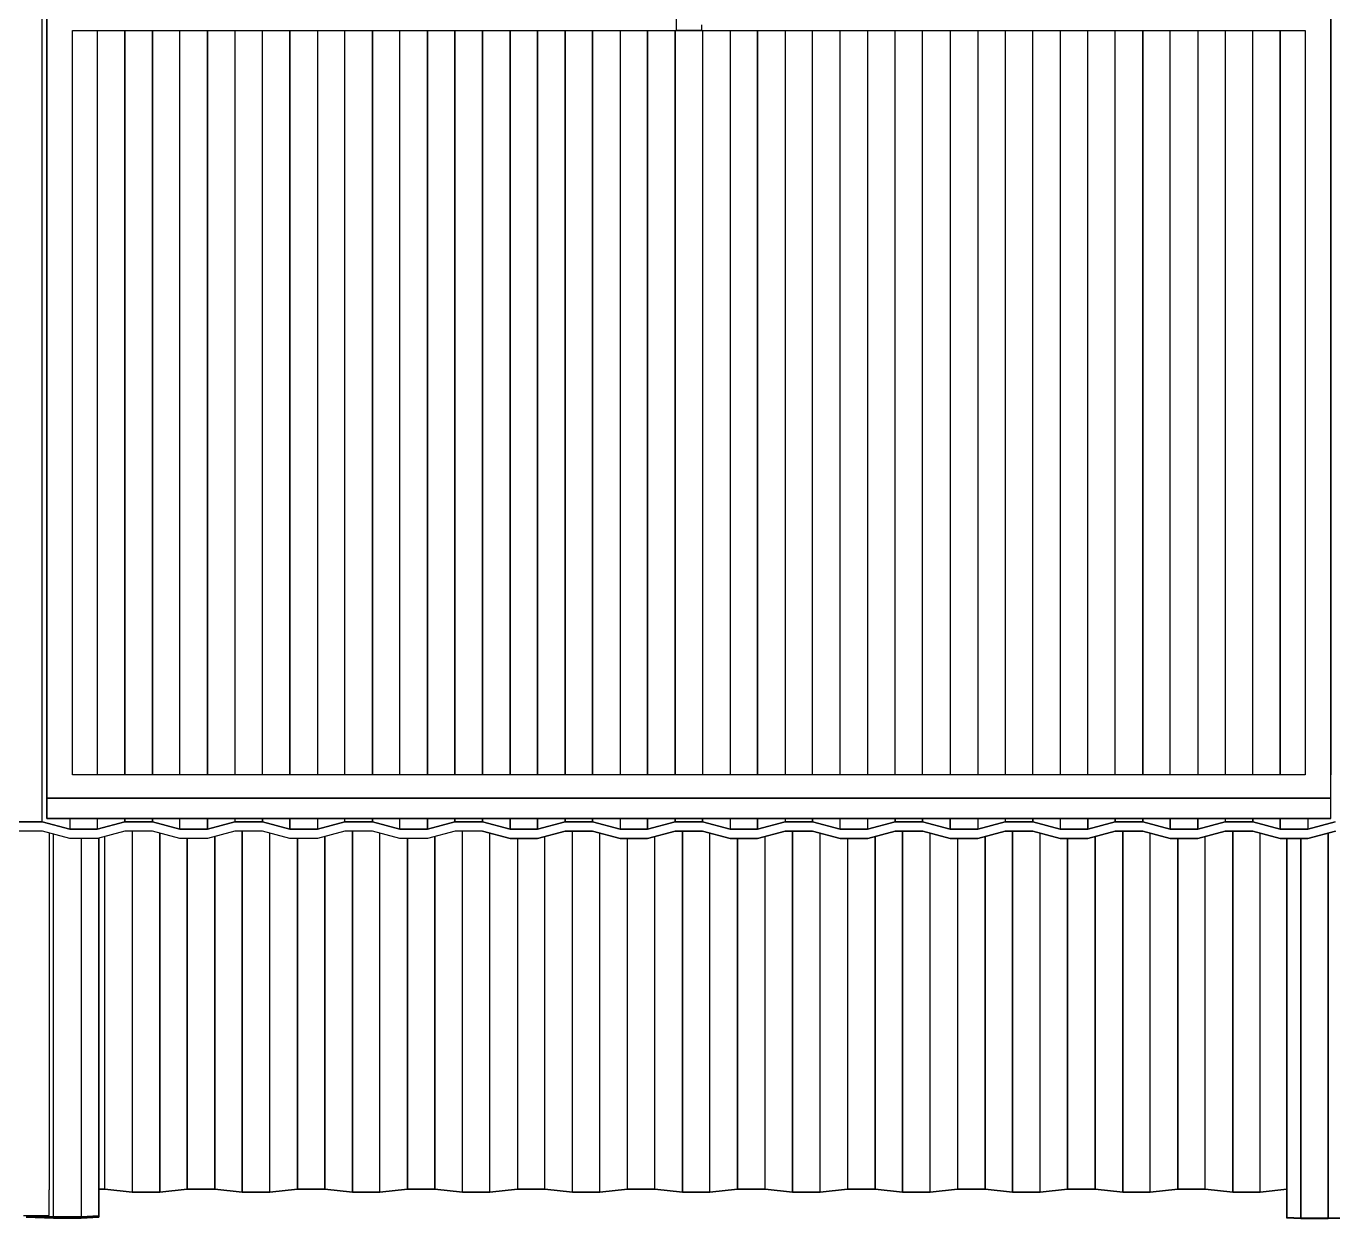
# Model space of a CAD drawing. Extents: x -32 to 51.8, y -51.6 to -5.5.
# Drawn here: x -22.799 to -18.727, y -51.577 to -47.86 of the extents above; entities that cross this region are included whole.
import ezdxf

# ---------------------------------------------------------------- set-up
doc = ezdxf.new("R2010")
doc.units = 0
doc.header["$MEASUREMENT"] = 0
doc.layers.get('0').update_dxf_attribs({"linetype": 'CONTINUOUS'})
doc.layers.add('hachures', color=5, linetype='CONTINUOUS')

msp = doc.modelspace()

# ---------------------------------------------------------------- linework, layer by layer
for p, q in [((-22.7338, -45.4728), (-22.7338, -47.8648)), ((-22.7338, -47.8648), (-22.7338, -45.4728)), ((-22.7338, -47.8739), (-22.7338, -47.8014)), ((-22.7338, -47.8014), (-22.7338, -47.8739)), ((-20.7738, -47.8014), (-20.7738, -47.8739)), ((-18.7338, -47.8014), (-18.7338, -47.8739)), ((-18.7338, -47.8739), (-18.7338, -47.8014)), ((-22.7338, -47.8648), (-22.7338, -47.9373)), ((-22.7338, -47.9373), (-22.7338, -47.8648)), ((-22.7338, -50.1933), (-22.7338, -47.8739)), ((-22.7338, -47.8739), (-22.7338, -50.1933)), ((-22.6538, -50.1933), (-22.6538, -47.8739)), ((-22.6538, -47.8739), (-18.8138, -47.8739)), ((-20.7738, -47.856), (-20.7738, -47.8739)), ((-20.6938, -47.8739), (-20.7738, -47.8739)), ((-20.7738, -47.8739), (-20.6938, -47.8739)), ((-20.6938, -47.8739), (-20.6938, -47.856)), ((-18.8138, -47.8739), (-18.8138, -50.1933)), ((-18.7338, -47.8739), (-18.7338, -50.1933)), ((-18.7338, -50.1933), (-18.7338, -47.8739)), ((-22.7338, -47.9373), (-22.7338, -50.2567)), ((-22.7338, -50.2567), (-22.7338, -47.9373)), ((-22.7338, -50.2658), (-22.7338, -50.1933)), ((-22.7338, -50.1933), (-22.7338, -50.2658)), ((-18.8138, -50.1933), (-22.6538, -50.1933)), ((-18.7338, -50.2658), (-18.7338, -50.1933)), ((-22.7338, -50.2567), (-22.7338, -50.3292)), ((-22.7338, -50.3292), (-22.7338, -50.2567)), ((-22.6538, -50.2658), (-22.7338, -50.2658)), ((-22.7338, -50.3292), (-22.7338, -50.2658)), ((-22.7338, -50.2658), (-22.6538, -50.2658)), ((-22.7338, -50.2658), (-22.7338, -50.3292)), ((-18.8138, -50.2658), (-22.6538, -50.2658)), ((-22.6538, -50.2658), (-18.8138, -50.2658)), ((-18.7338, -50.2658), (-18.8138, -50.2658)), ((-18.8138, -50.2658), (-18.7338, -50.2658)), ((-18.7338, -50.3292), (-18.7338, -50.2658)), ((-22.7482, -50.3398), (-22.8339, -50.3398)), ((-22.8339, -50.3398), (-22.7482, -50.3398)), ((-22.6625, -50.3629), (-22.7482, -50.3398)), ((-22.7482, -50.3398), (-22.6625, -50.3629)), ((-22.7481, -50.3398), (-22.7481, -50.3399)), ((-22.6538, -50.3292), (-22.7338, -50.3292)), ((-22.7338, -50.3292), (-22.6538, -50.3292)), ((-22.5768, -50.3629), (-22.6625, -50.3629)), ((-22.6625, -50.3629), (-22.5768, -50.3629)), ((-22.6623, -50.3629), (-22.6623, -50.3629)), ((-22.6623, -50.3629), (-22.6623, -50.3629)), ((-18.8138, -50.3292), (-22.6538, -50.3292)), ((-22.6538, -50.3292), (-18.8138, -50.3292)), ((-22.491, -50.3398), (-22.5768, -50.3629)), ((-22.5768, -50.3629), (-22.491, -50.3398)), ((-22.5766, -50.3629), (-22.5766, -50.3629)), ((-22.491, -50.3398), (-22.4053, -50.3398)), ((-22.4053, -50.3398), (-22.491, -50.3398)), ((-22.4909, -50.3398), (-22.4909, -50.3398)), ((-22.3196, -50.3629), (-22.4053, -50.3398)), ((-22.4053, -50.3398), (-22.3196, -50.3629)), ((-22.4052, -50.3398), (-22.4052, -50.3399)), ((-22.4052, -50.3399), (-22.4052, -50.3398)), ((-22.2339, -50.3629), (-22.3196, -50.3629)), ((-22.3196, -50.3629), (-22.2339, -50.3629)), ((-22.3195, -50.3629), (-22.3195, -50.3629)), ((-22.1482, -50.3398), (-22.2339, -50.3629)), ((-22.2339, -50.3629), (-22.1482, -50.3398)), ((-22.2338, -50.3629), (-22.2338, -50.3629)), ((-22.0625, -50.3398), (-22.1482, -50.3398)), ((-22.1482, -50.3398), (-22.0625, -50.3398)), ((-22.1481, -50.3398), (-22.1481, -50.3398)), ((-22.0625, -50.3398), (-21.9767, -50.3629)), ((-21.9767, -50.3629), (-22.0625, -50.3398)), ((-22.0623, -50.3399), (-22.0623, -50.3398)), ((-22.0623, -50.3398), (-22.0623, -50.3399)), ((-21.891, -50.3629), (-21.9767, -50.3629)), ((-21.9767, -50.3629), (-21.891, -50.3629)), ((-21.9766, -50.3629), (-21.9766, -50.3629)), ((-21.8053, -50.3398), (-21.891, -50.3629)), ((-21.891, -50.3629), (-21.8053, -50.3398)), ((-21.8909, -50.3629), (-21.8909, -50.3629)), ((-21.8909, -50.3629), (-21.8909, -50.3629)), ((-21.7196, -50.3398), (-21.8053, -50.3398)), ((-21.8053, -50.3398), (-21.7196, -50.3398)), ((-21.8052, -50.3398), (-21.8052, -50.3398)), ((-21.8052, -50.3398), (-21.8052, -50.3398)), ((-21.6339, -50.3629), (-21.7196, -50.3398)), ((-21.7196, -50.3398), (-21.6339, -50.3629)), ((-21.7195, -50.3398), (-21.7195, -50.3399)), ((-21.7195, -50.3399), (-21.7195, -50.3398)), ((-21.5482, -50.3629), (-21.6339, -50.3629)), ((-21.6339, -50.3629), (-21.5482, -50.3629)), ((-21.6338, -50.3629), (-21.6338, -50.3629)), ((-21.5482, -50.3629), (-21.4625, -50.3398)), ((-21.4625, -50.3398), (-21.5482, -50.3629)), ((-21.5481, -50.3629), (-21.5481, -50.3629)), ((-21.4625, -50.3398), (-21.3767, -50.3398)), ((-21.3767, -50.3398), (-21.4625, -50.3398)), ((-21.4623, -50.3398), (-21.4623, -50.3398)), ((-21.3767, -50.3398), (-21.291, -50.3629)), ((-21.291, -50.3629), (-21.3767, -50.3398)), ((-21.3766, -50.3399), (-21.3766, -50.3398)), ((-21.3766, -50.3398), (-21.3766, -50.3399)), ((-21.291, -50.3629), (-21.2053, -50.3629)), ((-21.2053, -50.3629), (-21.291, -50.3629)), ((-21.2909, -50.3629), (-21.2909, -50.3629)), ((-21.2053, -50.3629), (-21.1196, -50.3398)), ((-21.1196, -50.3398), (-21.2053, -50.3629)), ((-21.2052, -50.3629), (-21.2052, -50.3629)), ((-21.2052, -50.3629), (-21.2052, -50.3629)), ((-21.1196, -50.3398), (-21.0339, -50.3398)), ((-21.0339, -50.3398), (-21.1196, -50.3398)), ((-21.1195, -50.3398), (-21.1195, -50.3398)), ((-20.9482, -50.3629), (-21.0339, -50.3398)), ((-21.0339, -50.3398), (-20.9482, -50.3629)), ((-21.0338, -50.3399), (-21.0338, -50.3398)), ((-21.0338, -50.3398), (-21.0338, -50.3399)), ((-20.8625, -50.3629), (-20.9482, -50.3629)), ((-20.9482, -50.3629), (-20.8625, -50.3629)), ((-20.9481, -50.3629), (-20.9481, -50.3629)), ((-20.8625, -50.3629), (-20.7767, -50.3398)), ((-20.7767, -50.3398), (-20.8625, -50.3629)), ((-20.8623, -50.3629), (-20.8623, -50.3629)), ((-20.8623, -50.3629), (-20.8623, -50.3629)), ((-20.7767, -50.3398), (-20.691, -50.3398)), ((-20.691, -50.3398), (-20.7767, -50.3398)), ((-20.7766, -50.3398), (-20.7766, -50.3398)), ((-20.7766, -50.3398), (-20.7766, -50.3398)), ((-20.6053, -50.3629), (-20.691, -50.3398)), ((-20.691, -50.3398), (-20.6053, -50.3629)), ((-20.6909, -50.3399), (-20.6909, -50.3398)), ((-20.6909, -50.3398), (-20.6909, -50.3399)), ((-20.5196, -50.3629), (-20.6053, -50.3629)), ((-20.6053, -50.3629), (-20.5196, -50.3629)), ((-20.6052, -50.3629), (-20.6052, -50.3629)), ((-20.6052, -50.3629), (-20.6052, -50.3629)), ((-20.4339, -50.3398), (-20.5196, -50.3629)), ((-20.5196, -50.3629), (-20.4339, -50.3398)), ((-20.5195, -50.3629), (-20.5195, -50.3629)), ((-20.3482, -50.3398), (-20.4339, -50.3398)), ((-20.4339, -50.3398), (-20.3482, -50.3398)), ((-20.4338, -50.3398), (-20.4338, -50.3398)), ((-20.2625, -50.3629), (-20.3482, -50.3398)), ((-20.3482, -50.3398), (-20.2625, -50.3629)), ((-20.3481, -50.3399), (-20.3481, -50.3398)), ((-20.3481, -50.3398), (-20.3481, -50.3399)), ((-20.1767, -50.3629), (-20.2625, -50.3629)), ((-20.2625, -50.3629), (-20.1767, -50.3629)), ((-20.2623, -50.3629), (-20.2623, -50.3629)), ((-20.091, -50.3398), (-20.1767, -50.3629)), ((-20.1767, -50.3629), (-20.091, -50.3398)), ((-20.1766, -50.3629), (-20.1766, -50.3629)), ((-20.1766, -50.3629), (-20.1766, -50.3629)), ((-20.091, -50.3398), (-20.0053, -50.3398)), ((-20.0053, -50.3398), (-20.091, -50.3398)), ((-20.0909, -50.3398), (-20.0909, -50.3398)), ((-20.0909, -50.3398), (-20.0909, -50.3398)), ((-20.0053, -50.3398), (-19.9196, -50.3629)), ((-19.9196, -50.3629), (-20.0053, -50.3398)), ((-20.0052, -50.3399), (-20.0052, -50.3398)), ((-20.0052, -50.3398), (-20.0052, -50.3399)), ((-19.8339, -50.3629), (-19.9196, -50.3629)), ((-19.9196, -50.3629), (-19.8339, -50.3629)), ((-19.9195, -50.3629), (-19.9195, -50.3629)), ((-19.9195, -50.3629), (-19.9195, -50.3629)), ((-19.7482, -50.3398), (-19.8339, -50.3629)), ((-19.8339, -50.3629), (-19.7482, -50.3398)), ((-19.8338, -50.3629), (-19.8338, -50.3629)), ((-19.8338, -50.3629), (-19.8338, -50.3629)), ((-19.6625, -50.3398), (-19.7482, -50.3398)), ((-19.7482, -50.3398), (-19.6625, -50.3398)), ((-19.7481, -50.3398), (-19.7481, -50.3398)), ((-19.7481, -50.3398), (-19.7481, -50.3398)), ((-19.5767, -50.3629), (-19.6625, -50.3398)), ((-19.6625, -50.3398), (-19.5767, -50.3629)), ((-19.6623, -50.3398), (-19.6623, -50.3398)), ((-19.6623, -50.3398), (-19.6623, -50.3398)), ((-19.491, -50.3629), (-19.5767, -50.3629)), ((-19.5767, -50.3629), (-19.491, -50.3629)), ((-19.5766, -50.3629), (-19.5766, -50.3629)), ((-19.491, -50.3629), (-19.4053, -50.3398)), ((-19.4053, -50.3398), (-19.491, -50.3629)), ((-19.4909, -50.3629), (-19.4909, -50.3629)), ((-19.4909, -50.3629), (-19.4909, -50.3629)), ((-19.4053, -50.3398), (-19.3196, -50.3398)), ((-19.3196, -50.3398), (-19.4053, -50.3398)), ((-19.4052, -50.3398), (-19.4052, -50.3398)), ((-19.3196, -50.3398), (-19.2339, -50.3629)), ((-19.2339, -50.3629), (-19.3196, -50.3398)), ((-19.3195, -50.3398), (-19.3195, -50.3398)), ((-19.3195, -50.3398), (-19.3195, -50.3398)), ((-19.2339, -50.3629), (-19.1482, -50.3629)), ((-19.1482, -50.3629), (-19.2339, -50.3629)), ((-19.2338, -50.3629), (-19.2338, -50.3629)), ((-19.2338, -50.3629), (-19.2338, -50.3629)), ((-19.0625, -50.3398), (-19.1482, -50.3629)), ((-19.1482, -50.3629), (-19.0625, -50.3398)), ((-19.1481, -50.3629), (-19.1481, -50.3629)), ((-19.1481, -50.3629), (-19.1481, -50.3629)), ((-18.9767, -50.3398), (-19.0625, -50.3398)), ((-19.0625, -50.3398), (-18.9767, -50.3398)), ((-19.0623, -50.3398), (-19.0623, -50.3398)), ((-18.9767, -50.3398), (-18.891, -50.3629)), ((-18.891, -50.3629), (-18.9767, -50.3398)), ((-18.9766, -50.3398), (-18.9766, -50.3398)), ((-18.9766, -50.3398), (-18.9766, -50.3398)), ((-18.8053, -50.3629), (-18.891, -50.3629)), ((-18.891, -50.3629), (-18.8053, -50.3629)), ((-18.8909, -50.3629), (-18.8909, -50.3629)), ((-18.7338, -50.3292), (-18.8138, -50.3292)), ((-18.8138, -50.3292), (-18.7338, -50.3292)), ((-18.7196, -50.3398), (-18.8053, -50.3629)), ((-18.8053, -50.3629), (-18.7196, -50.3398)), ((-18.8052, -50.3629), (-18.8052, -50.3629)), ((-18.8052, -50.3629), (-18.8052, -50.3629)), ((-18.7338, -50.3292), (-18.7338, -50.3292)), ((-22.7481, -50.3694), (-22.8338, -50.3694)), ((-22.6623, -50.3925), (-22.7481, -50.3694)), ((-22.7272, -50.3751), (-22.7272, -51.4869)), ((-22.5766, -50.3925), (-22.6623, -50.3925)), ((-22.4909, -50.3694), (-22.5766, -50.3925)), ((-22.5719, -50.3912), (-22.5719, -51.5681)), ((-22.5719, -51.5681), (-22.5719, -50.3912)), ((-22.4052, -50.3694), (-22.4909, -50.3694)), ((-22.3195, -50.3925), (-22.4052, -50.3694)), ((-22.2338, -50.3925), (-22.3195, -50.3925)), ((-22.1481, -50.3694), (-22.2338, -50.3925)), ((-22.0623, -50.3694), (-22.1481, -50.3694)), ((-21.9766, -50.3925), (-22.0623, -50.3694)), ((-21.8909, -50.3925), (-21.9766, -50.3925)), ((-21.8052, -50.3694), (-21.8909, -50.3925)), ((-21.7195, -50.3694), (-21.8052, -50.3694)), ((-21.6338, -50.3925), (-21.7195, -50.3694)), ((-21.5481, -50.3925), (-21.6338, -50.3925)), ((-21.4623, -50.3694), (-21.5481, -50.3925)), ((-21.3766, -50.3694), (-21.4623, -50.3694)), ((-21.3766, -50.3694), (-21.2909, -50.3925)), ((-21.2909, -50.3925), (-21.3766, -50.3694)), ((-21.2909, -50.3925), (-21.2052, -50.3925)), ((-21.2052, -50.3925), (-21.2909, -50.3925)), ((-21.2052, -50.3925), (-21.1195, -50.3694)), ((-21.1195, -50.3694), (-21.2052, -50.3925)), ((-21.1195, -50.3694), (-21.0338, -50.3694)), ((-21.0338, -50.3694), (-21.1195, -50.3694)), ((-21.0338, -50.3694), (-20.9481, -50.3925)), ((-20.9481, -50.3925), (-21.0338, -50.3694)), ((-20.9481, -50.3925), (-20.8623, -50.3925)), ((-20.8623, -50.3925), (-20.9481, -50.3925)), ((-20.7766, -50.3694), (-20.8623, -50.3925)), ((-20.8623, -50.3925), (-20.7766, -50.3694)), ((-20.6909, -50.3694), (-20.7766, -50.3694)), ((-20.7766, -50.3694), (-20.6909, -50.3694)), ((-20.6052, -50.3925), (-20.6909, -50.3694)), ((-20.6909, -50.3694), (-20.6052, -50.3925)), ((-20.6052, -50.3925), (-20.5195, -50.3925)), ((-20.5195, -50.3925), (-20.6052, -50.3925)), ((-20.5195, -50.3925), (-20.4338, -50.3694)), ((-20.4338, -50.3694), (-20.5195, -50.3925)), ((-20.4338, -50.3694), (-20.3481, -50.3694)), ((-20.3481, -50.3694), (-20.4338, -50.3694)), ((-20.3481, -50.3694), (-20.2623, -50.3925)), ((-20.2623, -50.3925), (-20.3481, -50.3694)), ((-20.2623, -50.3925), (-20.1766, -50.3925)), ((-20.1766, -50.3925), (-20.2623, -50.3925)), ((-20.0909, -50.3694), (-20.1766, -50.3925)), ((-20.1766, -50.3925), (-20.0909, -50.3694)), ((-20.0052, -50.3694), (-20.0909, -50.3694)), ((-20.0909, -50.3694), (-20.0052, -50.3694)), ((-19.9195, -50.3925), (-20.0052, -50.3694)), ((-20.0052, -50.3694), (-19.9195, -50.3925)), ((-19.8338, -50.3925), (-19.9195, -50.3925)), ((-19.9195, -50.3925), (-19.8338, -50.3925)), ((-19.7481, -50.3694), (-19.8338, -50.3925)), ((-19.8338, -50.3925), (-19.7481, -50.3694)), ((-19.6623, -50.3694), (-19.7481, -50.3694)), ((-19.7481, -50.3694), (-19.6623, -50.3694)), ((-19.6623, -50.3694), (-19.5766, -50.3925)), ((-19.5766, -50.3925), (-19.6623, -50.3694)), ((-19.5766, -50.3925), (-19.4909, -50.3925)), ((-19.4909, -50.3925), (-19.5766, -50.3925)), ((-19.4909, -50.3925), (-19.4052, -50.3694)), ((-19.4052, -50.3694), (-19.4909, -50.3925)), ((-19.4052, -50.3694), (-19.3195, -50.3694)), ((-19.3195, -50.3694), (-19.4052, -50.3694)), ((-19.2338, -50.3925), (-19.3195, -50.3694)), ((-19.3195, -50.3694), (-19.2338, -50.3925)), ((-19.1481, -50.3925), (-19.2338, -50.3925)), ((-19.2338, -50.3925), (-19.1481, -50.3925)), ((-19.1481, -50.3925), (-19.0623, -50.3694)), ((-19.0623, -50.3694), (-19.1481, -50.3925)), ((-19.0623, -50.3694), (-18.9766, -50.3694)), ((-18.9766, -50.3694), (-19.0623, -50.3694)), ((-18.9766, -50.3694), (-18.8909, -50.3925)), ((-18.8909, -50.3925), (-18.9766, -50.3694)), ((-18.8909, -50.3925), (-18.8052, -50.3925)), ((-18.8052, -50.3925), (-18.8909, -50.3925)), ((-18.8708, -51.5754), (-18.8708, -50.3925)), ((-18.8707, -50.3925), (-18.8706, -51.5729)), ((-18.8052, -50.3925), (-18.7195, -50.3694)), ((-18.7195, -50.3694), (-18.8052, -50.3925)), ((-22.7272, -51.5668), (-22.7272, -51.4869)), ((-22.5719, -51.4848), (-22.5536, -51.4848)), ((-22.5536, -51.4848), (-22.5719, -51.4848)), ((-22.5536, -51.4848), (-22.4679, -51.494)), ((-22.4679, -51.494), (-22.5536, -51.4848)), ((-22.4679, -51.494), (-22.3821, -51.494)), ((-22.3821, -51.494), (-22.4679, -51.494)), ((-22.3821, -51.494), (-22.2964, -51.4848)), ((-22.2964, -51.4848), (-22.3821, -51.494)), ((-22.2964, -51.4848), (-22.2107, -51.4848)), ((-22.2107, -51.4848), (-22.2964, -51.4848)), ((-22.2107, -51.4848), (-22.125, -51.494)), ((-22.125, -51.494), (-22.2107, -51.4848)), ((-22.125, -51.4821), (-22.125, -51.4821)), ((-22.125, -51.4822), (-22.125, -51.4822)), ((-22.125, -51.494), (-22.0393, -51.494)), ((-22.0393, -51.494), (-22.125, -51.494)), ((-22.0393, -51.494), (-21.9536, -51.4848)), ((-21.9536, -51.4848), (-22.0393, -51.494)), ((-21.9536, -51.4729), (-21.9536, -51.4729)), ((-21.9536, -51.4729), (-21.9536, -51.4729)), ((-21.9536, -51.4848), (-21.8679, -51.4848)), ((-21.8679, -51.4848), (-21.9536, -51.4848)), ((-21.8679, -51.4848), (-21.7821, -51.494)), ((-21.7821, -51.494), (-21.8679, -51.4848)), ((-21.7821, -51.4821), (-21.7821, -51.4821)), ((-21.7821, -51.4822), (-21.7821, -51.4822)), ((-21.7821, -51.494), (-21.6964, -51.494)), ((-21.6964, -51.494), (-21.7821, -51.494)), ((-21.6964, -51.494), (-21.6107, -51.4848)), ((-21.6107, -51.4848), (-21.6964, -51.494)), ((-21.6107, -51.4729), (-21.6107, -51.4729)), ((-21.6107, -51.4729), (-21.6107, -51.4729)), ((-21.6107, -51.4848), (-21.525, -51.4848)), ((-21.525, -51.4848), (-21.6107, -51.4848)), ((-21.525, -51.4848), (-21.4393, -51.4941)), ((-21.4393, -51.494), (-21.525, -51.4848)), ((-21.4393, -51.4941), (-21.3536, -51.4941)), ((-21.3536, -51.494), (-21.4393, -51.494)), ((-21.3536, -51.4941), (-21.2679, -51.4848)), ((-21.2679, -51.4848), (-21.3536, -51.494)), ((-21.2679, -51.4848), (-21.1821, -51.4848)), ((-21.1821, -51.4848), (-21.2679, -51.4848)), ((-21.1821, -51.4848), (-21.0964, -51.4941)), ((-21.0964, -51.494), (-21.1821, -51.4848)), ((-21.0107, -51.494), (-21.0964, -51.494)), ((-21.0964, -51.4941), (-21.0107, -51.4941)), ((-21.0107, -51.4941), (-20.925, -51.4848)), ((-20.925, -51.4848), (-21.0107, -51.494)), ((-20.925, -51.4848), (-20.8393, -51.4848)), ((-20.8393, -51.4848), (-20.925, -51.4848)), ((-20.8393, -51.4848), (-20.7536, -51.4941)), ((-20.7536, -51.494), (-20.8393, -51.4848)), ((-20.6679, -51.494), (-20.7536, -51.494)), ((-20.7536, -51.4941), (-20.6679, -51.4941)), ((-20.6679, -51.4941), (-20.5821, -51.4848)), ((-20.5821, -51.4848), (-20.6679, -51.494)), ((-20.5821, -51.4729), (-20.5821, -51.4729)), ((-20.5821, -51.4729), (-20.5821, -51.4729)), ((-20.5821, -51.4848), (-20.4964, -51.4848)), ((-20.4964, -51.4848), (-20.5821, -51.4848)), ((-20.4964, -51.4848), (-20.4107, -51.4941)), ((-20.4107, -51.494), (-20.4964, -51.4848)), ((-20.325, -51.494), (-20.4107, -51.494)), ((-20.4107, -51.4941), (-20.325, -51.4941)), ((-20.325, -51.4941), (-20.2393, -51.4848)), ((-20.2393, -51.4848), (-20.325, -51.494)), ((-20.2393, -51.4848), (-20.1536, -51.4848)), ((-20.1536, -51.4848), (-20.2393, -51.4848)), ((-20.1536, -51.4848), (-20.0679, -51.4941)), ((-20.0679, -51.494), (-20.1536, -51.4848)), ((-19.9821, -51.494), (-20.0679, -51.494)), ((-20.0679, -51.4941), (-19.9821, -51.4941)), ((-19.9821, -51.4941), (-19.8964, -51.4848)), ((-19.8964, -51.4848), (-19.9821, -51.494)), ((-19.8964, -51.4848), (-19.8107, -51.4848)), ((-19.8107, -51.4848), (-19.8964, -51.4848)), ((-19.8107, -51.4848), (-19.725, -51.4941)), ((-19.725, -51.494), (-19.8107, -51.4848)), ((-19.725, -51.4821), (-19.725, -51.4821)), ((-19.725, -51.4822), (-19.725, -51.4822)), ((-19.6393, -51.494), (-19.725, -51.494)), ((-19.725, -51.4941), (-19.6393, -51.4941)), ((-19.6393, -51.4941), (-19.5536, -51.4848)), ((-19.5536, -51.4848), (-19.6393, -51.494)), ((-19.5536, -51.4848), (-19.4679, -51.4848)), ((-19.4679, -51.4848), (-19.5536, -51.4848)), ((-19.4679, -51.4848), (-19.3821, -51.4941)), ((-19.3821, -51.494), (-19.4679, -51.4848)), ((-19.3821, -51.4821), (-19.3821, -51.4821)), ((-19.3821, -51.4822), (-19.3821, -51.4822)), ((-19.2964, -51.494), (-19.3821, -51.494)), ((-19.3821, -51.4941), (-19.2964, -51.4941)), ((-19.2964, -51.4941), (-19.2107, -51.4848)), ((-19.2107, -51.4848), (-19.2964, -51.494)), ((-19.2107, -51.4848), (-19.125, -51.4848)), ((-19.125, -51.4848), (-19.2107, -51.4848)), ((-19.125, -51.4848), (-19.0393, -51.4941)), ((-19.0393, -51.494), (-19.125, -51.4848)), ((-19.0393, -51.4821), (-19.0393, -51.4821)), ((-19.0393, -51.4822), (-19.0393, -51.4822)), ((-18.9536, -51.494), (-19.0393, -51.494)), ((-19.0393, -51.4941), (-18.9536, -51.4941)), ((-18.8708, -51.4851), (-18.9536, -51.494)), ((-18.9536, -51.4941), (-18.8708, -51.4851)), ((-22.8072, -51.5668), (-22.7272, -51.5668)), ((-22.7987, -51.5719), (-22.713, -51.5748)), ((-22.713, -51.5748), (-22.7987, -51.5719)), ((-22.7129, -51.571), (-22.7986, -51.5681)), ((-22.7986, -51.5681), (-22.7129, -51.571)), ((-22.713, -51.571), (-22.713, -51.571)), ((-22.713, -51.571), (-22.713, -51.571)), ((-22.713, -51.5748), (-22.713, -51.5748)), ((-22.713, -51.5748), (-22.713, -51.5748)), ((-22.713, -51.5748), (-22.6273, -51.5748)), ((-22.6273, -51.5748), (-22.713, -51.5748)), ((-22.6272, -51.571), (-22.7129, -51.571)), ((-22.7129, -51.571), (-22.6272, -51.571)), ((-22.6273, -51.571), (-22.6273, -51.571)), ((-22.6273, -51.571), (-22.6273, -51.571)), ((-22.6273, -51.5748), (-22.572, -51.5719)), ((-22.572, -51.5719), (-22.6273, -51.5748)), ((-22.5719, -51.5681), (-22.6272, -51.571)), ((-22.6272, -51.571), (-22.5719, -51.5681)), ((-22.572, -51.5719), (-22.5719, -51.5681)), ((-22.5719, -51.5681), (-22.572, -51.5719)), ((-18.8706, -51.5729), (-18.8708, -51.5754)), ((-18.8708, -51.5754), (-18.8706, -51.573)), ((-18.8273, -51.5774), (-18.8708, -51.5754)), ((-18.8708, -51.5754), (-18.8708, -51.5754)), ((-18.8272, -51.5749), (-18.8706, -51.5729)), ((-18.8706, -51.573), (-18.8272, -51.5749)), ((-18.8273, -51.5749), (-18.8273, -51.5749)), ((-18.8273, -51.5749), (-18.8273, -51.5749)), ((-18.7416, -51.5774), (-18.8273, -51.5774)), ((-18.8272, -51.5749), (-18.7415, -51.5749)), ((-18.7415, -51.5749), (-18.8272, -51.5749)), ((-18.7416, -51.5749), (-18.7416, -51.5749)), ((-18.7416, -51.5749), (-18.7416, -51.5749)), ((-18.6559, -51.5754), (-18.7416, -51.5774)), ((-18.7415, -51.5749), (-18.6558, -51.5729)), ((-18.6558, -51.5729), (-18.7415, -51.5749))]:
    msp.add_line(p, q)
at = {"layer": 'hachures'}
for p, q in [((-22.7482, -50.3398), (-22.7482, -43.628)), ((-22.5768, -47.8739), (-22.5768, -50.1933)), ((-22.491, -47.8739), (-22.491, -50.1933)), ((-22.491, -50.1933), (-22.491, -47.8739)), ((-22.4053, -47.8739), (-22.4053, -50.1933)), ((-22.4053, -50.1933), (-22.4053, -47.8739)), ((-22.3196, -50.1933), (-22.3196, -47.8739)), ((-22.2339, -47.8739), (-22.2339, -50.1933)), ((-22.2339, -50.1933), (-22.2339, -47.8739)), ((-22.1482, -47.8739), (-22.1482, -50.1933)), ((-22.0625, -50.1933), (-22.0625, -47.8739)), ((-21.9768, -47.8739), (-21.9767, -50.1933)), ((-21.9767, -50.1933), (-21.9768, -47.8739)), ((-21.891, -47.8739), (-21.891, -50.1933)), ((-21.8053, -50.1933), (-21.8053, -47.8739)), ((-21.7196, -47.8739), (-21.7196, -50.1933)), ((-21.7196, -50.1933), (-21.7196, -47.8739)), ((-21.6339, -50.1933), (-21.6339, -47.8739)), ((-21.5482, -47.8739), (-21.5482, -50.1933)), ((-21.5482, -50.1933), (-21.5482, -47.8739)), ((-21.4625, -47.8739), (-21.4625, -50.1933)), ((-21.4625, -50.1933), (-21.4625, -47.8739)), ((-21.3768, -47.8739), (-21.3767, -50.1933)), ((-21.3767, -50.1933), (-21.3768, -47.8739)), ((-21.291, -47.8739), (-21.291, -50.1933)), ((-21.291, -50.1933), (-21.291, -47.8739)), ((-21.2053, -47.8739), (-21.2053, -50.1933)), ((-21.2053, -50.1933), (-21.2053, -47.8739)), ((-21.1196, -47.8739), (-21.1196, -50.1933)), ((-21.1196, -50.1933), (-21.1196, -47.8739)), ((-21.0339, -47.8739), (-21.0339, -50.1933)), ((-21.0339, -50.1933), (-21.0339, -47.8739)), ((-20.9482, -47.8739), (-20.9482, -50.1933)), ((-20.8625, -47.8739), (-20.8625, -50.1933)), ((-20.8625, -50.1933), (-20.8625, -47.8739)), ((-20.7768, -47.8739), (-20.7767, -50.1933)), ((-20.7767, -50.1933), (-20.7768, -47.8739)), ((-20.691, -47.8739), (-20.691, -50.1933)), ((-20.6053, -47.8739), (-20.6053, -50.1933)), ((-20.5196, -47.8739), (-20.5196, -50.1933)), ((-20.5196, -50.1933), (-20.5196, -47.8739)), ((-20.4339, -47.8739), (-20.4339, -50.1933)), ((-20.3482, -50.1933), (-20.3482, -47.8739)), ((-20.2625, -50.1933), (-20.2625, -47.8739)), ((-20.1768, -47.8739), (-20.1767, -50.1933)), ((-20.091, -50.1933), (-20.091, -47.8739)), ((-20.0053, -50.1933), (-20.0053, -47.8739)), ((-19.9196, -47.8739), (-19.9196, -50.1933)), ((-19.8339, -47.8739), (-19.8339, -50.1933)), ((-19.7482, -47.8739), (-19.7482, -50.1933)), ((-19.6625, -50.1933), (-19.6625, -47.8739)), ((-19.5768, -47.8739), (-19.5767, -50.1933)), ((-19.491, -50.1933), (-19.491, -47.8739)), ((-19.4053, -50.1933), (-19.4053, -47.8739)), ((-19.3196, -47.8739), (-19.3196, -50.1933)), ((-19.3196, -50.1933), (-19.3196, -47.8739)), ((-19.2339, -50.1933), (-19.2339, -47.8739)), ((-19.1482, -47.8739), (-19.1482, -50.1933)), ((-19.0625, -47.8739), (-19.0625, -50.1933)), ((-18.9767, -50.1933), (-18.9768, -47.8739)), ((-18.891, -47.8739), (-18.891, -50.1933)), ((-18.891, -50.1933), (-18.891, -47.8739)), ((-22.6625, -50.3292), (-22.6625, -50.3629)), ((-22.5768, -50.3292), (-22.5768, -50.3629)), ((-22.491, -50.3398), (-22.491, -50.3292)), ((-22.491, -50.3292), (-22.491, -50.3398)), ((-22.4053, -50.3398), (-22.4053, -50.3292)), ((-22.4053, -50.3292), (-22.4053, -50.3398)), ((-22.3196, -50.3629), (-22.3196, -50.3292)), ((-22.2339, -50.3629), (-22.2339, -50.3292)), ((-22.2339, -50.3292), (-22.2339, -50.3629)), ((-22.1482, -50.3292), (-22.1482, -50.3398)), ((-22.0625, -50.3292), (-22.0625, -50.3398)), ((-22.0625, -50.3398), (-22.0625, -50.3292)), ((-21.9767, -50.3629), (-21.9767, -50.3292)), ((-21.9767, -50.3292), (-21.9767, -50.3629)), ((-21.891, -50.3292), (-21.891, -50.3629)), ((-21.8053, -50.3398), (-21.8053, -50.3292)), ((-21.7196, -50.3398), (-21.7196, -50.3292)), ((-21.7196, -50.3292), (-21.7196, -50.3398)), ((-21.6339, -50.3629), (-21.6339, -50.3292)), ((-21.5482, -50.3629), (-21.5482, -50.3292)), ((-21.5482, -50.3292), (-21.5482, -50.3629)), ((-21.4625, -50.3398), (-21.4625, -50.3292)), ((-21.4625, -50.3292), (-21.4625, -50.3398)), ((-21.3767, -50.3398), (-21.3767, -50.3292)), ((-21.3767, -50.3292), (-21.3767, -50.3398)), ((-21.291, -50.3629), (-21.291, -50.3292)), ((-21.291, -50.3292), (-21.291, -50.3629)), ((-21.2053, -50.3629), (-21.2053, -50.3292)), ((-21.2053, -50.3292), (-21.2053, -50.3629)), ((-21.1196, -50.3398), (-21.1196, -50.3292)), ((-21.1196, -50.3292), (-21.1196, -50.3398)), ((-21.0339, -50.3398), (-21.0339, -50.3292)), ((-21.0339, -50.3292), (-21.0339, -50.3398)), ((-20.9482, -50.3292), (-20.9482, -50.3629)), ((-20.8625, -50.3629), (-20.8625, -50.3292)), ((-20.8625, -50.3292), (-20.8625, -50.3629)), ((-20.7767, -50.3398), (-20.7767, -50.3292)), ((-20.7767, -50.3292), (-20.7767, -50.3398)), ((-20.691, -50.3398), (-20.691, -50.3292)), ((-20.691, -50.3292), (-20.691, -50.3398)), ((-20.6053, -50.3292), (-20.6053, -50.3629)), ((-20.5196, -50.3629), (-20.5196, -50.3292)), ((-20.5196, -50.3292), (-20.5196, -50.3629)), ((-20.4339, -50.3292), (-20.4339, -50.3398)), ((-20.3482, -50.3292), (-20.3482, -50.3398)), ((-20.3482, -50.3398), (-20.3482, -50.3292)), ((-20.2625, -50.3629), (-20.2625, -50.3292)), ((-20.1767, -50.3292), (-20.1767, -50.3629)), ((-20.091, -50.3292), (-20.091, -50.3398)), ((-20.091, -50.3398), (-20.091, -50.3292)), ((-20.0053, -50.3292), (-20.0053, -50.3398)), ((-20.0053, -50.3398), (-20.0053, -50.3292)), ((-19.9196, -50.3629), (-19.9196, -50.3292)), ((-19.9196, -50.3292), (-19.9196, -50.3629)), ((-19.8339, -50.3292), (-19.8339, -50.3629)), ((-19.7482, -50.3292), (-19.7482, -50.3398)), ((-19.6625, -50.3292), (-19.6625, -50.3398)), ((-19.6625, -50.3398), (-19.6625, -50.3292)), ((-19.5767, -50.3292), (-19.5767, -50.3629)), ((-19.491, -50.3292), (-19.491, -50.3629)), ((-19.491, -50.3629), (-19.491, -50.3292)), ((-19.4053, -50.3292), (-19.4053, -50.3398)), ((-19.4053, -50.3398), (-19.4053, -50.3292)), ((-19.3196, -50.3398), (-19.3196, -50.3292)), ((-19.3196, -50.3292), (-19.3196, -50.3398)), ((-19.2339, -50.3292), (-19.2339, -50.3629)), ((-19.2339, -50.3629), (-19.2339, -50.3292)), ((-19.1482, -50.3629), (-19.1482, -50.3292)), ((-19.1482, -50.3292), (-19.1482, -50.3629)), ((-19.0625, -50.3292), (-19.0625, -50.3398)), ((-18.9767, -50.3292), (-18.9767, -50.3398)), ((-18.9767, -50.3398), (-18.9767, -50.3292)), ((-18.891, -50.3629), (-18.891, -50.3292)), ((-18.891, -50.3292), (-18.891, -50.3629)), ((-18.8053, -50.3292), (-18.8053, -50.3629)), ((-22.7129, -51.571), (-22.7129, -50.3789)), ((-22.6272, -50.3925), (-22.6272, -51.571)), ((-22.5536, -51.4848), (-22.5536, -50.3863)), ((-22.4679, -50.3694), (-22.4679, -51.494)), ((-22.3821, -50.3756), (-22.3821, -51.494)), ((-22.3821, -51.494), (-22.3821, -50.3756)), ((-22.2964, -51.4848), (-22.2964, -50.3925)), ((-22.2964, -50.3925), (-22.2964, -51.4848)), ((-22.2107, -51.4848), (-22.2107, -50.3863)), ((-22.2107, -50.3863), (-22.2107, -51.4848)), ((-22.125, -51.494), (-22.125, -50.3694)), ((-22.125, -50.3694), (-22.125, -51.494)), ((-22.0393, -51.494), (-22.0393, -50.3756)), ((-21.9536, -50.3925), (-21.9536, -51.4848)), ((-21.9536, -51.4848), (-21.9536, -50.3925)), ((-21.8679, -51.4848), (-21.8679, -50.3863)), ((-21.8679, -50.3863), (-21.8679, -51.4848)), ((-21.7821, -51.494), (-21.7821, -50.3694)), ((-21.7821, -50.3694), (-21.7821, -51.494)), ((-21.6964, -51.494), (-21.6964, -50.3756)), ((-21.6107, -50.3925), (-21.6107, -51.4848)), ((-21.6107, -51.4848), (-21.6107, -50.3925)), ((-21.525, -51.4848), (-21.525, -50.3863)), ((-21.525, -50.3863), (-21.525, -51.4848)), ((-21.4393, -51.494), (-21.4393, -50.3694)), ((-21.3536, -51.494), (-21.3536, -50.3756)), ((-21.2679, -50.3925), (-21.2679, -51.4848)), ((-21.1821, -51.4848), (-21.1821, -50.3863)), ((-21.0964, -51.494), (-21.0964, -50.3694)), ((-21.0107, -51.494), (-21.0107, -50.3756)), ((-20.925, -51.4848), (-20.925, -50.3925)), ((-20.8393, -51.4848), (-20.8393, -50.3863)), ((-20.7536, -51.494), (-20.7536, -50.3694)), ((-20.7536, -50.3694), (-20.7536, -51.494)), ((-20.6679, -51.494), (-20.6679, -50.3756)), ((-20.5821, -51.4848), (-20.5821, -50.3925)), ((-20.5821, -50.3925), (-20.5821, -51.4848)), ((-20.4964, -51.4848), (-20.4964, -50.3863)), ((-20.4107, -51.494), (-20.4107, -50.3694)), ((-20.4107, -50.3694), (-20.4107, -51.494)), ((-20.325, -51.494), (-20.325, -50.3756)), ((-20.2393, -50.3925), (-20.2393, -51.4848)), ((-20.1536, -50.3863), (-20.1536, -51.4848)), ((-20.1536, -51.4848), (-20.1536, -50.3863)), ((-20.0679, -51.494), (-20.0679, -50.3694)), ((-20.0679, -50.3694), (-20.0679, -51.494)), ((-19.9821, -51.494), (-19.9821, -50.3756)), ((-19.8964, -50.3925), (-19.8964, -51.4848)), ((-19.8107, -50.3863), (-19.8107, -51.4848)), ((-19.8107, -51.4848), (-19.8107, -50.3863)), ((-19.725, -51.494), (-19.725, -50.3694)), ((-19.725, -50.3694), (-19.725, -51.494)), ((-19.6393, -51.494), (-19.6393, -50.3756)), ((-19.5536, -50.3925), (-19.5536, -51.4848)), ((-19.5536, -51.4848), (-19.5536, -50.3925)), ((-19.4679, -51.4848), (-19.4679, -50.3863)), ((-19.4679, -50.3863), (-19.4679, -51.4848)), ((-19.3821, -51.494), (-19.3821, -50.3694)), ((-19.3821, -50.3694), (-19.3821, -51.494)), ((-19.2964, -51.494), (-19.2964, -50.3756)), ((-19.2107, -51.4848), (-19.2107, -50.3925)), ((-19.2107, -50.3925), (-19.2107, -51.4848)), ((-19.125, -51.4848), (-19.125, -50.3863)), ((-19.0393, -51.494), (-19.0393, -50.3694)), ((-19.0393, -50.3694), (-19.0393, -51.494)), ((-18.9536, -51.494), (-18.9536, -50.3756)), ((-18.8272, -50.3925), (-18.8272, -51.5749)), ((-18.8272, -51.5749), (-18.8272, -50.3925)), ((-18.7415, -51.5749), (-18.7415, -50.3753)), ((-18.7415, -50.3753), (-18.7415, -51.5749))]:
    msp.add_line(p, q, dxfattribs=at)

doc.saveas('drawing.dxf')
